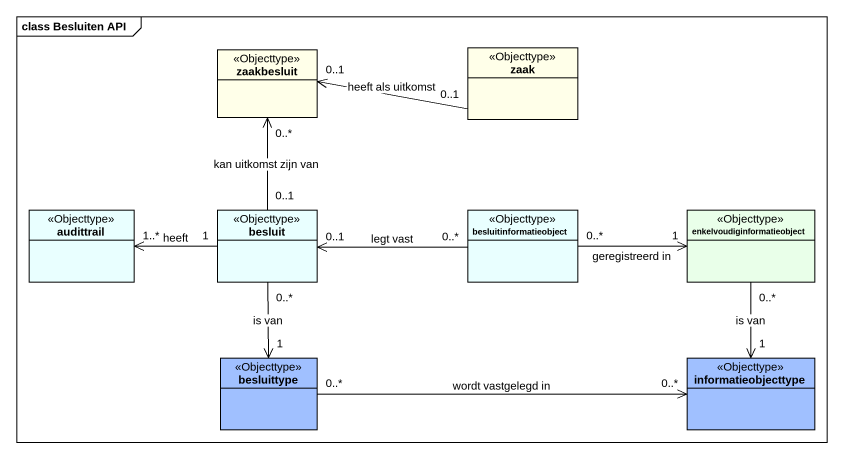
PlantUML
@startuml
mainframe class Besluiten API
hide circle
hide empty members
class zaak <<Objecttype>> #FFFFE9
class zaakbesluit <<Objecttype>> #FFFFE9
class audittrail <<Objecttype>> #E9FFFF
class besluit <<Objecttype>> #E9FFFF
class besluitinformatieobject <<Objecttype>> #E9FFFF
class enkelvoudiginformatieobject <<Objecttype>> #E9FFE9
class besluittype <<Objecttype>> #A0C0FF
class informatieobjecttype <<Objecttype>> #A0C0FF
zaak "0..1" -left-> "0..1" zaakbesluit : heeft als uitkomst
zaakbesluit "0..*" <-- "0..1" besluit : kan uitkomst zijn van
besluit "1" -left-> "1..*" audittrail : heeft
besluit "0..1" <-right- "0..*" besluitinformatieobject : legt vast
besluit "0..*" --> "1" besluittype : is van
besluitinformatieobject "0..*" -right-> "1" enkelvoudiginformatieobject : geregistreerd in
enkelvoudiginformatieobject "0..*" --> "1" informatieobjecttype : is van
besluittype "0..*" -right-> "0..*" informatieobjecttype : wordt vastgelegd in
@enduml
